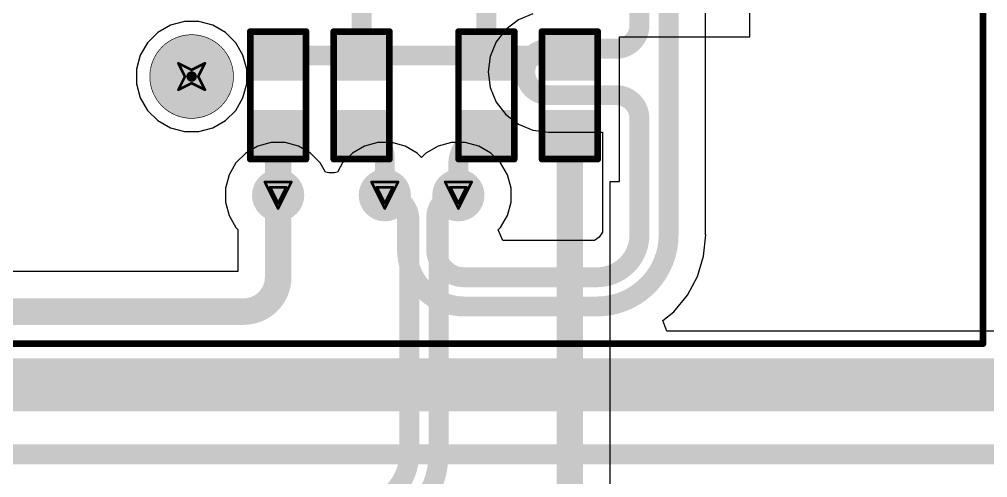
# Model space of a CAD drawing. Header units: inches. Extents: x 0 to 11.4, y 0 to 6.8.
# Drawn here: x 3.019 to 3.749, y 2.163 to 2.508 of the extents above; entities that cross this region are included whole.
import ezdxf

# ---------------------------------------------------------------- set-up
doc = ezdxf.new("R2010")
doc.units = ezdxf.units.IN
doc.header["$MEASUREMENT"] = 0
for name, color, linetype in [('Bottom Layer', 5, 'Continuous'), ('Bottom Overlay', 54, 'Continuous'), ('Bottom Paste', 16, 'Continuous'), ('Bottom Solder', 6, 'Continuous'), ('Dimension', 6, 'Continuous'), ('Drill Drawing', 1, 'Continuous'), ('Pad Holes', 156, 'Continuous'), ('Top Layer', 1, 'Continuous'), ('Top Overlay', 2, 'Continuous'), ('Top Solder', 216, 'Continuous'), ('Via Holes', 16, 'Continuous')]:
    doc.layers.add(name, color=color, linetype=linetype)

# ---------------------------------------------------------------- blocks, each defined once
blk = doc.blocks.new('R___0603_B_23')
at = {"layer": 'Bottom Layer'}
for points in [[(-0.045, -0.0175), (-0.045, 0.0175), (-0.015, 0.0175), (-0.015, -0.0175)], [(0.015, -0.0175), (0.015, 0.0175), (0.045, 0.0175), (0.045, -0.0175)]]:
    blk.add_hatch(color=5, dxfattribs=at).paths.add_polyline_path(points)
at = {"layer": 'Bottom Paste'}
for points in [[(-0.045, -0.0175), (-0.045, 0.0175), (-0.015, 0.0175), (-0.015, -0.0175)], [(0.015, -0.0175), (0.015, 0.0175), (0.045, 0.0175), (0.045, -0.0175)]]:
    blk.add_hatch(color=16, dxfattribs=at).paths.add_polyline_path(points)
at = {"layer": 'Bottom Solder'}
for points in [[(-0.049, -0.0215), (-0.049, 0.0215), (-0.011, 0.0215), (-0.011, -0.0215)], [(0.011, -0.0215), (0.011, 0.0215), (0.049, 0.0215), (0.049, -0.0215)]]:
    blk.add_hatch(color=6, dxfattribs=at).paths.add_polyline_path(points)
at = {"layer": 'Bottom Overlay', "const_width": 0.005}
for points in [[(-0.048, 0.021), (0.048, 0.021)], [(-0.048, 0.021), (-0.048, -0.021)], [(0.048, 0.021), (0.048, -0.021)], [(-0.048, -0.021), (0.048, -0.021)]]:
    blk.add_lwpolyline(points, dxfattribs=at)
at = {"layer": 'Bottom Overlay', "const_width": 0.0025}
for points in [[(-0.04925, 0.021, 1), (-0.04675, 0.021, 1)], [(-0.04925, 0.021, 1), (-0.04675, 0.021, 1)], [(0.04675, 0.021, 1), (0.04925, 0.021, 1)], [(0.04675, 0.021, 1), (0.04925, 0.021, 1)], [(-0.04925, -0.021, 1), (-0.04675, -0.021, 1)], [(-0.04925, -0.021, 1), (-0.04675, -0.021, 1)], [(0.04675, -0.021, 1), (0.04925, -0.021, 1)], [(0.04675, -0.021, 1), (0.04925, -0.021, 1)]]:
    blk.add_lwpolyline(points, format="xyb", close=True, dxfattribs=at)
blk = doc.blocks.new('R___0603_B_24')
at = {"layer": 'Bottom Layer'}
for points in [[(-0.045, -0.0175), (-0.045, 0.0175), (-0.015, 0.0175), (-0.015, -0.0175)], [(0.015, -0.0175), (0.015, 0.0175), (0.045, 0.0175), (0.045, -0.0175)]]:
    blk.add_hatch(color=5, dxfattribs=at).paths.add_polyline_path(points)
at = {"layer": 'Bottom Paste'}
for points in [[(-0.045, -0.0175), (-0.045, 0.0175), (-0.015, 0.0175), (-0.015, -0.0175)], [(0.015, -0.0175), (0.015, 0.0175), (0.045, 0.0175), (0.045, -0.0175)]]:
    blk.add_hatch(color=16, dxfattribs=at).paths.add_polyline_path(points)
at = {"layer": 'Bottom Solder'}
for points in [[(-0.049, -0.0215), (-0.049, 0.0215), (-0.011, 0.0215), (-0.011, -0.0215)], [(0.011, -0.0215), (0.011, 0.0215), (0.049, 0.0215), (0.049, -0.0215)]]:
    blk.add_hatch(color=6, dxfattribs=at).paths.add_polyline_path(points)
at = {"layer": 'Bottom Overlay', "const_width": 0.005}
for points in [[(0.048, 0.021), (-0.048, 0.021)], [(-0.048, -0.021), (-0.048, 0.021)], [(0.048, -0.021), (0.048, 0.021)], [(0.048, -0.021), (-0.048, -0.021)]]:
    blk.add_lwpolyline(points, dxfattribs=at)
at = {"layer": 'Bottom Overlay', "const_width": 0.0025}
for points in [[(-0.04925, 0.021, 1), (-0.04675, 0.021, 1)], [(-0.04925, 0.021, 1), (-0.04675, 0.021, 1)], [(0.04675, 0.021, 1), (0.04925, 0.021, 1)], [(0.04675, 0.021, 1), (0.04925, 0.021, 1)], [(-0.04925, -0.021, 1), (-0.04675, -0.021, 1)], [(-0.04925, -0.021, 1), (-0.04675, -0.021, 1)], [(0.04675, -0.021, 1), (0.04925, -0.021, 1)], [(0.04675, -0.021, 1), (0.04925, -0.021, 1)]]:
    blk.add_lwpolyline(points, format="xyb", close=True, dxfattribs=at)
blk = doc.blocks.new('R___0603_B_41')
at = {"layer": 'Bottom Layer'}
for points in [[(-0.045, -0.0175), (-0.045, 0.0175), (-0.015, 0.0175), (-0.015, -0.0175)], [(0.015, -0.0175), (0.015, 0.0175), (0.045, 0.0175), (0.045, -0.0175)]]:
    blk.add_hatch(color=5, dxfattribs=at).paths.add_polyline_path(points)
at = {"layer": 'Bottom Paste'}
for points in [[(-0.045, -0.0175), (-0.045, 0.0175), (-0.015, 0.0175), (-0.015, -0.0175)], [(0.015, -0.0175), (0.015, 0.0175), (0.045, 0.0175), (0.045, -0.0175)]]:
    blk.add_hatch(color=16, dxfattribs=at).paths.add_polyline_path(points)
at = {"layer": 'Bottom Solder'}
for points in [[(-0.049, -0.0215), (-0.049, 0.0215), (-0.011, 0.0215), (-0.011, -0.0215)], [(0.011, -0.0215), (0.011, 0.0215), (0.049, 0.0215), (0.049, -0.0215)]]:
    blk.add_hatch(color=6, dxfattribs=at).paths.add_polyline_path(points)
at = {"layer": 'Bottom Overlay', "const_width": 0.005}
for points in [[(0.048, 0.021), (-0.048, 0.021)], [(-0.048, -0.021), (-0.048, 0.021)], [(0.048, -0.021), (0.048, 0.021)], [(0.048, -0.021), (-0.048, -0.021)]]:
    blk.add_lwpolyline(points, dxfattribs=at)
at = {"layer": 'Bottom Overlay', "const_width": 0.0025}
for points in [[(-0.04925, 0.021, 1), (-0.04675, 0.021, 1)], [(-0.04925, 0.021, 1), (-0.04675, 0.021, 1)], [(0.04675, 0.021, 1), (0.04925, 0.021, 1)], [(0.04675, 0.021, 1), (0.04925, 0.021, 1)], [(-0.04925, -0.021, 1), (-0.04675, -0.021, 1)], [(-0.04925, -0.021, 1), (-0.04675, -0.021, 1)], [(0.04675, -0.021, 1), (0.04925, -0.021, 1)], [(0.04675, -0.021, 1), (0.04925, -0.021, 1)]]:
    blk.add_lwpolyline(points, format="xyb", close=True, dxfattribs=at)
blk = doc.blocks.new('R___0603_B_46')
at = {"layer": 'Bottom Layer'}
for points in [[(-0.045, -0.0175), (-0.045, 0.0175), (-0.015, 0.0175), (-0.015, -0.0175)], [(0.015, -0.0175), (0.015, 0.0175), (0.045, 0.0175), (0.045, -0.0175)]]:
    blk.add_hatch(color=5, dxfattribs=at).paths.add_polyline_path(points)
at = {"layer": 'Bottom Paste'}
for points in [[(-0.045, -0.0175), (-0.045, 0.0175), (-0.015, 0.0175), (-0.015, -0.0175)], [(0.015, -0.0175), (0.015, 0.0175), (0.045, 0.0175), (0.045, -0.0175)]]:
    blk.add_hatch(color=16, dxfattribs=at).paths.add_polyline_path(points)
at = {"layer": 'Bottom Solder'}
for points in [[(-0.049, -0.0215), (-0.049, 0.0215), (-0.011, 0.0215), (-0.011, -0.0215)], [(0.011, -0.0215), (0.011, 0.0215), (0.049, 0.0215), (0.049, -0.0215)]]:
    blk.add_hatch(color=6, dxfattribs=at).paths.add_polyline_path(points)
at = {"layer": 'Bottom Overlay', "const_width": 0.005}
for points in [[(-0.048, -0.021), (-0.048, 0.021)], [(0.048, 0.021), (-0.048, 0.021)], [(0.048, -0.021), (0.048, 0.021)], [(0.048, -0.021), (-0.048, -0.021)]]:
    blk.add_lwpolyline(points, dxfattribs=at)
at = {"layer": 'Bottom Overlay', "const_width": 0.0025}
for points in [[(-0.04925, 0.021, 1), (-0.04675, 0.021, 1)], [(-0.04925, 0.021, 1), (-0.04675, 0.021, 1)], [(0.04675, 0.021, 1), (0.04925, 0.021, 1)], [(0.04675, 0.021, 1), (0.04925, 0.021, 1)], [(-0.04925, -0.021, 1), (-0.04675, -0.021, 1)], [(-0.04925, -0.021, 1), (-0.04675, -0.021, 1)], [(0.04675, -0.021, 1), (0.04925, -0.021, 1)], [(0.04675, -0.021, 1), (0.04925, -0.021, 1)]]:
    blk.add_lwpolyline(points, format="xyb", close=True, dxfattribs=at)
blk = doc.blocks.new('NE8FBV_C5_LED_57')
at = {"layer": 'Bottom Solder'}
h = blk.add_hatch(color=6, dxfattribs=at)
edge = h.paths.add_edge_path()
edge.add_arc((-0.0878, -0.45354), 0.004, 0, 360)
at = {"layer": 'Pad Holes'}
h = blk.add_hatch(color=7, dxfattribs=at)
edge = h.paths.add_edge_path()
edge.add_arc((-0.0878, -0.45354), 0.0315, 0, 360)
at = {"layer": 'Top Solder'}
h = blk.add_hatch(color=216, dxfattribs=at)
edge = h.paths.add_edge_path()
edge.add_arc((-0.0878, -0.45354), 0.004, 0, 360)
at = {"layer": 'Top Overlay', "const_width": 0.005}
for points in [[(0.50827, -0.65472), (0.50827, 0.552)], [(-0.47992, -0.65472), (0.50827, -0.65472)]]:
    blk.add_lwpolyline(points, dxfattribs=at)
at = {"layer": 'Top Overlay', "const_width": 0.0025}
blk.add_lwpolyline([(0.50702, -0.65472, 1), (0.50952, -0.65472, 1)], format="xyb", close=True, dxfattribs=at)
blk.add_lwpolyline([(0.50702, -0.65472, 1), (0.50952, -0.65472, 1)], format="xyb", close=True, dxfattribs=at)

msp = doc.modelspace()

# ---------------------------------------------------------------- hatches: boundary and pattern name
at = {"layer": 'Bottom Layer'}
h = msp.add_hatch(color=5, dxfattribs=at)
edge = h.paths.add_edge_path()
edge.add_arc((3.21437, 2.37573), 0.01969, 0, 360)
h = msp.add_hatch(color=5, dxfattribs=at)
edge = h.paths.add_edge_path()
edge.add_arc((3.29471, 2.37573), 0.01969, 0, 360)
h = msp.add_hatch(color=5, dxfattribs=at)
edge = h.paths.add_edge_path()
edge.add_arc((3.35009, 2.37573), 0.01969, 0, 360)
at = {"layer": 'Top Layer'}
h = msp.add_hatch(color=1, dxfattribs=at)
edge = h.paths.add_edge_path()
edge.add_arc((3.21437, 2.37573), 0.01969, 0, 360)
h = msp.add_hatch(color=1, dxfattribs=at)
edge = h.paths.add_edge_path()
edge.add_arc((3.29471, 2.37573), 0.01969, 0, 360)
h = msp.add_hatch(color=1, dxfattribs=at)
edge = h.paths.add_edge_path()
edge.add_arc((3.35009, 2.37573), 0.01969, 0, 360)
at = {"layer": 'Via Holes'}
h = msp.add_hatch(color=7, dxfattribs=at)
edge = h.paths.add_edge_path()
edge.add_arc((3.21437, 2.37573), 0.01181, 0, 360)
h = msp.add_hatch(color=7, dxfattribs=at)
edge = h.paths.add_edge_path()
edge.add_arc((3.29471, 2.37573), 0.01181, 0, 360)
h = msp.add_hatch(color=7, dxfattribs=at)
edge = h.paths.add_edge_path()
edge.add_arc((3.35009, 2.37573), 0.01181, 0, 360)

# ---------------------------------------------------------------- linework, layer by layer
at = {"layer": 'Bottom Layer'}
for p, q in [((3.56968, 2.495), (3.56968, 2.595)), ((3.47156, 2.446), (3.47156, 2.495)), ((3.47156, 2.495), (3.56968, 2.495)), ((3.47156, 2.386), (3.47156, 2.446)), ((3.46431, 2.126), (3.46431, 2.386)), ((3.46431, 2.386), (3.47156, 2.386))]:
    msp.add_line(p, q, dxfattribs=at)
for points, const_width in [([(3.27721, 2.481), (3.27721, 2.529)], 0.015), ([(3.37121, 2.481), (3.37121, 2.529)], 0.015), ([(3.22421, 2.481), (3.27721, 2.481)], 0.015), ([(3.27721, 2.481), (3.37121, 2.481)], 0.015), ([(3.37121, 2.481), (3.42421, 2.481)], 0.015), ([(3.21437, 2.37573), (3.21437, 2.421)], 0.02), ([(3.43406, 2.126), (3.43406, 2.421)], 0.02), ([(3.29471, 2.37573), (3.29471, 2.4035)], 0.015), ([(3.35009, 2.37573), (3.35009, 2.39987)], 0.015), ([(3.31321, 2.18179), (3.31321, 2.35723)], 0.015), ([(3.33521, 2.1812), (3.33521, 2.36086)], 0.015)]:
    msp.add_lwpolyline(points, dxfattribs=dict(at, const_width=const_width))
for points, const_width in [([(3.22046, 2.481, 1), (3.22796, 2.481, 1)], 0.0075), ([(3.27346, 2.481, 1), (3.28096, 2.481, 1)], 0.0075), ([(3.27346, 2.481, 1), (3.28096, 2.481, 1)], 0.0075), ([(3.27346, 2.481, 1), (3.28096, 2.481, 1)], 0.0075), ([(3.36746, 2.481, 1), (3.37496, 2.481, 1)], 0.0075), ([(3.36746, 2.481, 1), (3.37496, 2.481, 1)], 0.0075), ([(3.36746, 2.481, 1), (3.37496, 2.481, 1)], 0.0075), ([(3.42046, 2.481, 1), (3.42796, 2.481, 1)], 0.0075), ([(3.20937, 2.421, 1), (3.21937, 2.421, 1)], 0.01), ([(3.27346, 2.421, 1), (3.28096, 2.421, 1)], 0.0075), ([(3.36746, 2.421, 1), (3.37496, 2.421, 1)], 0.0075), ([(3.42906, 2.421, 1), (3.43906, 2.421, 1)], 0.01), ([(3.27617, 2.42079, 1), (3.28367, 2.42079, 1)], 0.0075), ([(3.27617, 2.42079, 1), (3.28367, 2.42079, 1)], 0.0075), ([(3.29096, 2.4035, 1), (3.29846, 2.4035, 1)], 0.0075), ([(3.29096, 2.4035, 1), (3.29846, 2.4035, 1)], 0.0075), ([(3.34634, 2.39987, 1), (3.35384, 2.39987, 1)], 0.0075), ([(3.34634, 2.39987, 1), (3.35384, 2.39987, 1)], 0.0075), ([(3.20937, 2.37573, 1), (3.21937, 2.37573, 1)], 0.01), ([(3.29096, 2.37573, 1), (3.29846, 2.37573, 1)], 0.0075), ([(3.29096, 2.37573, 1), (3.29846, 2.37573, 1)], 0.0075), ([(3.34634, 2.37573, 1), (3.35384, 2.37573, 1)], 0.0075), ([(3.34634, 2.37573, 1), (3.35384, 2.37573, 1)], 0.0075), ([(3.30946, 2.35723, 1), (3.31696, 2.35723, 1)], 0.0075), ([(3.30946, 2.35723, 1), (3.31696, 2.35723, 1)], 0.0075), ([(3.33146, 2.36086, 1), (3.33896, 2.36086, 1)], 0.0075), ([(3.33146, 2.36086, 1), (3.33896, 2.36086, 1)], 0.0075), ([(3.30946, 2.18179, 1), (3.31696, 2.18179, 1)], 0.0075), ([(3.30946, 2.18179, 1), (3.31696, 2.18179, 1)], 0.0075), ([(3.33146, 2.1812, 1), (3.33896, 2.1812, 1)], 0.0075), ([(3.33146, 2.1812, 1), (3.33896, 2.1812, 1)], 0.0075)]:
    msp.add_lwpolyline(points, format="xyb", close=True, dxfattribs=dict(at, const_width=const_width))
at = {"layer": 'Bottom Layer', "const_width": 0.015}
for points in [[(3.27721, 2.421, -0.038909), (3.27992, 2.42079)], [(3.35009, 2.39987, -0.414214), (3.37121, 2.421)], [(3.27992, 2.42079, -0.369352), (3.29471, 2.4035)], [(3.29471, 2.37573, -0.414214), (3.31321, 2.35723)], [(3.33521, 2.36086, -0.414214), (3.35009, 2.37573)], [(3.31321, 2.18179, -0.414214), (3.27067, 2.13924)], [(3.33521, 2.1812, -0.414214), (3.27126, 2.11724)]]:
    msp.add_lwpolyline(points, format="xyb", dxfattribs=at)
at = {"layer": 'Dimension'}
for points, const_width in [([(3.18071, 2.46516, 1), (3.11772, 2.46516, 1)], 0.0005), ([(3.11759, 2.46516, 1), (3.11784, 2.46516, 1)], 0.00025), ([(3.18058, 2.46516, 1), (3.18083, 2.46516, 1)], 0.00025)]:
    msp.add_lwpolyline(points, format="xyb", close=True, dxfattribs=dict(at, const_width=const_width))
at = {"layer": 'Drill Drawing', "const_width": 0.002}
for points in [[(3.13921, 2.47516), (3.14921, 2.47016)], [(3.13921, 2.47516), (3.14421, 2.46516)], [(3.14921, 2.47016), (3.15921, 2.47516)], [(3.15421, 2.46516), (3.15921, 2.47516)], [(3.13921, 2.45516), (3.14421, 2.46516)], [(3.15421, 2.46516), (3.15921, 2.45516)], [(3.13921, 2.45516), (3.14921, 2.46016)], [(3.14921, 2.46016), (3.15921, 2.45516)], [(3.20437, 2.38573), (3.22437, 2.38573)], [(3.20437, 2.38573), (3.21437, 2.36573)], [(3.21437, 2.36573), (3.22437, 2.38573)], [(3.28471, 2.38573), (3.30471, 2.38573)], [(3.28471, 2.38573), (3.29471, 2.36573)], [(3.29471, 2.36573), (3.30471, 2.38573)], [(3.34009, 2.38573), (3.36009, 2.38573)], [(3.34009, 2.38573), (3.35009, 2.36573)], [(3.35009, 2.36573), (3.36009, 2.38573)], [(3.20837, 2.38173), (3.22037, 2.38173)], [(3.20837, 2.38173), (3.21437, 2.36973)], [(3.21437, 2.36973), (3.22037, 2.38173)], [(3.28871, 2.38173), (3.30071, 2.38173)], [(3.28871, 2.38173), (3.29471, 2.36973)], [(3.29471, 2.36973), (3.30071, 2.38173)], [(3.34409, 2.38173), (3.35609, 2.38173)], [(3.34409, 2.38173), (3.35009, 2.36973)], [(3.35009, 2.36973), (3.35609, 2.38173)]]:
    msp.add_lwpolyline(points, dxfattribs=at)
at = {"layer": 'Drill Drawing', "const_width": 0.001}
for points in [[(3.13871, 2.47516, 1), (3.13971, 2.47516, 1)], [(3.13871, 2.47516, 1), (3.13971, 2.47516, 1)], [(3.15871, 2.47516, 1), (3.15971, 2.47516, 1)], [(3.15871, 2.47516, 1), (3.15971, 2.47516, 1)], [(3.14371, 2.46516, 1), (3.14471, 2.46516, 1)], [(3.14371, 2.46516, 1), (3.14471, 2.46516, 1)], [(3.14871, 2.47016, 1), (3.14971, 2.47016, 1)], [(3.14871, 2.47016, 1), (3.14971, 2.47016, 1)], [(3.15371, 2.46516, 1), (3.15471, 2.46516, 1)], [(3.15371, 2.46516, 1), (3.15471, 2.46516, 1)], [(3.14871, 2.46016, 1), (3.14971, 2.46016, 1)], [(3.14871, 2.46016, 1), (3.14971, 2.46016, 1)], [(3.13871, 2.45516, 1), (3.13971, 2.45516, 1)], [(3.13871, 2.45516, 1), (3.13971, 2.45516, 1)], [(3.15871, 2.45516, 1), (3.15971, 2.45516, 1)], [(3.15871, 2.45516, 1), (3.15971, 2.45516, 1)], [(3.20387, 2.38573, 1), (3.20487, 2.38573, 1)], [(3.20387, 2.38573, 1), (3.20487, 2.38573, 1)], [(3.22387, 2.38573, 1), (3.22487, 2.38573, 1)], [(3.22387, 2.38573, 1), (3.22487, 2.38573, 1)], [(3.28421, 2.38573, 1), (3.28521, 2.38573, 1)], [(3.28421, 2.38573, 1), (3.28521, 2.38573, 1)], [(3.30421, 2.38573, 1), (3.30521, 2.38573, 1)], [(3.30421, 2.38573, 1), (3.30521, 2.38573, 1)], [(3.33959, 2.38573, 1), (3.34059, 2.38573, 1)], [(3.33959, 2.38573, 1), (3.34059, 2.38573, 1)], [(3.35959, 2.38573, 1), (3.36059, 2.38573, 1)], [(3.35959, 2.38573, 1), (3.36059, 2.38573, 1)], [(3.20787, 2.38173, 1), (3.20887, 2.38173, 1)], [(3.20787, 2.38173, 1), (3.20887, 2.38173, 1)], [(3.21987, 2.38173, 1), (3.22087, 2.38173, 1)], [(3.21987, 2.38173, 1), (3.22087, 2.38173, 1)], [(3.28821, 2.38173, 1), (3.28921, 2.38173, 1)], [(3.28821, 2.38173, 1), (3.28921, 2.38173, 1)], [(3.30021, 2.38173, 1), (3.30121, 2.38173, 1)], [(3.30021, 2.38173, 1), (3.30121, 2.38173, 1)], [(3.34359, 2.38173, 1), (3.34459, 2.38173, 1)], [(3.34359, 2.38173, 1), (3.34459, 2.38173, 1)], [(3.35559, 2.38173, 1), (3.35659, 2.38173, 1)], [(3.35559, 2.38173, 1), (3.35659, 2.38173, 1)], [(3.21387, 2.36973, 1), (3.21487, 2.36973, 1)], [(3.21387, 2.36973, 1), (3.21487, 2.36973, 1)], [(3.29421, 2.36973, 1), (3.29521, 2.36973, 1)], [(3.29421, 2.36973, 1), (3.29521, 2.36973, 1)], [(3.34959, 2.36973, 1), (3.35059, 2.36973, 1)], [(3.34959, 2.36973, 1), (3.35059, 2.36973, 1)], [(3.21387, 2.36573, 1), (3.21487, 2.36573, 1)], [(3.21387, 2.36573, 1), (3.21487, 2.36573, 1)], [(3.29421, 2.36573, 1), (3.29521, 2.36573, 1)], [(3.29421, 2.36573, 1), (3.29521, 2.36573, 1)], [(3.34959, 2.36573, 1), (3.35059, 2.36573, 1)], [(3.34959, 2.36573, 1), (3.35059, 2.36573, 1)]]:
    msp.add_lwpolyline(points, format="xyb", close=True, dxfattribs=at)
at = {"layer": 'Top Layer'}
for p, q in [((3.53621, 2.34594), (3.53621, 2.54279)), ((3.40623, 2.51245), (3.39529, 2.50792)), ((3.1332, 2.50383), (3.12373, 2.49836)), ((3.14375, 2.50665), (3.1332, 2.50383)), ((3.15468, 2.50665), (3.14375, 2.50665)), ((3.16523, 2.50383), (3.15468, 2.50665)), ((3.17469, 2.49836), (3.16523, 2.50383)), ((3.39529, 2.50792), (3.38589, 2.5007)), ((3.12373, 2.49836), (3.11601, 2.49064)), ((3.18242, 2.49064), (3.17469, 2.49836)), ((3.38589, 2.5007), (3.37867, 2.4913)), ((3.11601, 2.49064), (3.11054, 2.48117)), ((3.18788, 2.48117), (3.18242, 2.49064)), ((3.37867, 2.4913), (3.37414, 2.48036)), ((3.11054, 2.48117), (3.10772, 2.47062)), ((3.19071, 2.47062), (3.18788, 2.48117)), ((3.37414, 2.48036), (3.37259, 2.46861)), ((3.10772, 2.47062), (3.10772, 2.45969)), ((3.19071, 2.45969), (3.19071, 2.47062)), ((3.37259, 2.46861), (3.37414, 2.45686)), ((3.10772, 2.45969), (3.11054, 2.44914)), ((3.18788, 2.44914), (3.19071, 2.45969)), ((3.37414, 2.45686), (3.37867, 2.44592)), ((3.11054, 2.44914), (3.11601, 2.43968)), ((3.18242, 2.43968), (3.18788, 2.44914)), ((3.37867, 2.44592), (3.38589, 2.43652)), ((3.11601, 2.43968), (3.12373, 2.43195)), ((3.17469, 2.43195), (3.18242, 2.43968)), ((3.38589, 2.43652), (3.39529, 2.4293)), ((3.12373, 2.43195), (3.1332, 2.42649)), ((3.16523, 2.42649), (3.17469, 2.43195)), ((3.39529, 2.4293), (3.40623, 2.42477)), ((3.1332, 2.42649), (3.14375, 2.42366)), ((3.14375, 2.42366), (3.15468, 2.42366)), ((3.15468, 2.42366), (3.16523, 2.42649)), ((3.40623, 2.42477), (3.41798, 2.42322)), ((3.41798, 2.42322), (3.41798, 2.42337)), ((3.41798, 2.42337), (3.45873, 2.42337)), ((3.45873, 2.42337), (3.45873, 2.40017)), ((3.20915, 2.41542), (3.19905, 2.41271)), ((3.21959, 2.41542), (3.20915, 2.41542)), ((3.22969, 2.41271), (3.21959, 2.41542)), ((3.28949, 2.41542), (3.27939, 2.41271)), ((3.29994, 2.41542), (3.28949, 2.41542)), ((3.31003, 2.41271), (3.29994, 2.41542)), ((3.34486, 2.41542), (3.33477, 2.41271)), ((3.35531, 2.41542), (3.34486, 2.41542)), ((3.3654, 2.41271), (3.35531, 2.41542)), ((3.19, 2.40749), (3.18261, 2.4001)), ((3.19905, 2.41271), (3.19, 2.40749)), ((3.23874, 2.40749), (3.22969, 2.41271)), ((3.24613, 2.4001), (3.23874, 2.40749)), ((3.27035, 2.40749), (3.26296, 2.4001)), ((3.27939, 2.41271), (3.27035, 2.40749)), ((3.31908, 2.40749), (3.31003, 2.41271)), ((3.3224, 2.40417), (3.31908, 2.40749)), ((3.32572, 2.40749), (3.3224, 2.40417)), ((3.33477, 2.41271), (3.32572, 2.40749)), ((3.37445, 2.40749), (3.3654, 2.41271)), ((3.38184, 2.4001), (3.37445, 2.40749)), ((3.18261, 2.4001), (3.17739, 2.39105)), ((3.25009, 2.39323), (3.24613, 2.4001)), ((3.26296, 2.4001), (3.25899, 2.39323)), ((3.38707, 2.39105), (3.38184, 2.4001)), ((3.45873, 2.40017), (3.45873, 2.34783)), ((3.25243, 2.39256), (3.25009, 2.39323)), ((3.25665, 2.39256), (3.25243, 2.39256)), ((3.25899, 2.39323), (3.25665, 2.39256)), ((3.17739, 2.39105), (3.17469, 2.38095)), ((3.38977, 2.38095), (3.38707, 2.39105)), ((3.17469, 2.38095), (3.17469, 2.37051)), ((3.38977, 2.37051), (3.38977, 2.38095)), ((3.17469, 2.37051), (3.17739, 2.36041)), ((3.38707, 2.36041), (3.38977, 2.37051)), ((3.17739, 2.36041), (3.18261, 2.35136)), ((3.38184, 2.35136), (3.38707, 2.36041)), ((3.18261, 2.35136), (3.18411, 2.34987)), ((3.18411, 2.34987), (3.18411, 2.3184)), ((3.38017, 2.34969), (3.38184, 2.35136)), ((3.38349, 2.34169), (3.38017, 2.34969)), ((3.4526, 2.34169), (3.38349, 2.34169)), ((3.45623, 2.3442), (3.4526, 2.34169)), ((3.45873, 2.34783), (3.45623, 2.3442)), ((3.53479, 2.32996), (3.53637, 2.34594)), ((3.53637, 2.34594), (3.53621, 2.34594)), ((3.53013, 2.3146), (3.53479, 2.32996)), ((3.18411, 2.3184), (2.75709, 2.3184)), ((3.52257, 2.30045), (3.53013, 2.3146)), ((3.51239, 2.28804), (3.52257, 2.30045)), ((3.5042, 2.28133), (3.51239, 2.28804)), ((3.50707, 2.27333), (3.5042, 2.28133)), ((3.83432, 2.27333), (3.50707, 2.27333))]:
    msp.add_line(p, q, dxfattribs=at)
for points, const_width in [([(3.48647, 2.50361), (3.48647, 2.54279)], 0.015), ([(3.50847, 2.34594), (3.50847, 2.54279)], 0.015), ([(3.41798, 2.48611), (3.46897, 2.48611)], 0.015), ([(3.41798, 2.45111), (3.46897, 2.45111)], 0.015), ([(3.48647, 2.40017), (3.48647, 2.43361)], 0.015), ([(3.48647, 2.34594), (3.48647, 2.40017)], 0.015), ([(3.21437, 2.31396), (3.21437, 2.37573)], 0.02), ([(3.3114, 2.335), (3.3114, 2.35904)], 0.015), ([(3.3334, 2.335), (3.3334, 2.35904)], 0.015), ([(3.35444, 2.31396), (3.45449, 2.31396)], 0.015), ([(2.75709, 2.28814), (3.18855, 2.28814)], 0.02), ([(3.35444, 2.29196), (3.45449, 2.29196)], 0.015), ([(2.6781, 2.23298), (3.87467, 2.23298)], 0.04), ([(2.66636, 2.18056), (5.15566, 2.18056)], 0.015)]:
    msp.add_lwpolyline(points, dxfattribs=dict(at, const_width=const_width))
for points, const_width in [([(3.48647, 2.50361, -0.414214), (3.46897, 2.48611)], 0.015), ([(3.41798, 2.45111, -1), (3.41798, 2.48611)], 0.015), ([(3.46897, 2.45111, -0.414214), (3.48647, 2.43361)], 0.015), ([(3.29471, 2.37573, -0.414214), (3.3114, 2.35904)], 0.015), ([(3.3334, 2.35904, -0.414214), (3.35009, 2.37573)], 0.015), ([(3.48647, 2.34594, -0.414214), (3.45449, 2.31396)], 0.015), ([(3.50847, 2.34594, -0.414214), (3.45449, 2.29196)], 0.015), ([(3.35444, 2.29196, -0.414214), (3.3114, 2.335)], 0.015), ([(3.35444, 2.31396, -0.414214), (3.3334, 2.335)], 0.015), ([(3.21437, 2.31396, -0.414214), (3.18855, 2.28814)], 0.02)]:
    msp.add_lwpolyline(points, format="xyb", dxfattribs=dict(at, const_width=const_width))
for points, const_width in [([(3.48272, 2.50361, 1), (3.49022, 2.50361, 1)], 0.0075), ([(3.48272, 2.50361, 1), (3.49022, 2.50361, 1)], 0.0075), ([(3.41423, 2.48611, 1), (3.42173, 2.48611, 1)], 0.0075), ([(3.41423, 2.48611, 1), (3.42173, 2.48611, 1)], 0.0075), ([(3.46522, 2.48611, 1), (3.47272, 2.48611, 1)], 0.0075), ([(3.46522, 2.48611, 1), (3.47272, 2.48611, 1)], 0.0075), ([(3.41423, 2.45111, 1), (3.42173, 2.45111, 1)], 0.0075), ([(3.41423, 2.45111, 1), (3.42173, 2.45111, 1)], 0.0075), ([(3.46522, 2.45111, 1), (3.47272, 2.45111, 1)], 0.0075), ([(3.46522, 2.45111, 1), (3.47272, 2.45111, 1)], 0.0075), ([(3.48272, 2.43361, 1), (3.49022, 2.43361, 1)], 0.0075), ([(3.48272, 2.43361, 1), (3.49022, 2.43361, 1)], 0.0075), ([(3.48272, 2.40017, 1), (3.49022, 2.40017, 1)], 0.0075), ([(3.48272, 2.40017, 1), (3.49022, 2.40017, 1)], 0.0075), ([(3.20937, 2.37573, 1), (3.21937, 2.37573, 1)], 0.01), ([(3.29096, 2.37573, 1), (3.29846, 2.37573, 1)], 0.0075), ([(3.34634, 2.37573, 1), (3.35384, 2.37573, 1)], 0.0075), ([(3.30765, 2.35904, 1), (3.31515, 2.35904, 1)], 0.0075), ([(3.30765, 2.35904, 1), (3.31515, 2.35904, 1)], 0.0075), ([(3.32965, 2.35904, 1), (3.33715, 2.35904, 1)], 0.0075), ([(3.32965, 2.35904, 1), (3.33715, 2.35904, 1)], 0.0075), ([(3.48272, 2.34594, 1), (3.49022, 2.34594, 1)], 0.0075), ([(3.48272, 2.34594, 1), (3.49022, 2.34594, 1)], 0.0075), ([(3.50472, 2.34594, 1), (3.51222, 2.34594, 1)], 0.0075), ([(3.50472, 2.34594, 1), (3.51222, 2.34594, 1)], 0.0075), ([(3.30765, 2.335, 1), (3.31515, 2.335, 1)], 0.0075), ([(3.30765, 2.335, 1), (3.31515, 2.335, 1)], 0.0075), ([(3.32965, 2.335, 1), (3.33715, 2.335, 1)], 0.0075), ([(3.32965, 2.335, 1), (3.33715, 2.335, 1)], 0.0075), ([(3.20937, 2.31396, 1), (3.21937, 2.31396, 1)], 0.01), ([(3.20937, 2.31396, 1), (3.21937, 2.31396, 1)], 0.01), ([(3.35069, 2.31396, 1), (3.35819, 2.31396, 1)], 0.0075), ([(3.35069, 2.31396, 1), (3.35819, 2.31396, 1)], 0.0075), ([(3.45074, 2.31396, 1), (3.45824, 2.31396, 1)], 0.0075), ([(3.45074, 2.31396, 1), (3.45824, 2.31396, 1)], 0.0075), ([(3.18355, 2.28814, 1), (3.19355, 2.28814, 1)], 0.01), ([(3.18355, 2.28814, 1), (3.19355, 2.28814, 1)], 0.01), ([(3.35069, 2.29196, 1), (3.35819, 2.29196, 1)], 0.0075), ([(3.35069, 2.29196, 1), (3.35819, 2.29196, 1)], 0.0075), ([(3.45074, 2.29196, 1), (3.45824, 2.29196, 1)], 0.0075), ([(3.45074, 2.29196, 1), (3.45824, 2.29196, 1)], 0.0075)]:
    msp.add_lwpolyline(points, format="xyb", close=True, dxfattribs=dict(at, const_width=const_width))

# ---------------------------------------------------------------- block references
msp.add_blockref('NE8FBV_C5_LED_57', (3.23701, 2.9187))
for name, p, rotation in [('R___0603_B_41', (3.21437, 2.451), 270), ('R___0603_B_24', (3.27721, 2.451), 270), ('R___0603_B_23', (3.37121, 2.451), 90), ('R___0603_B_46', (3.43406, 2.451), 270)]:
    msp.add_blockref(name, p, dxfattribs=dict(rotation=rotation))

doc.saveas('drawing.dxf')
